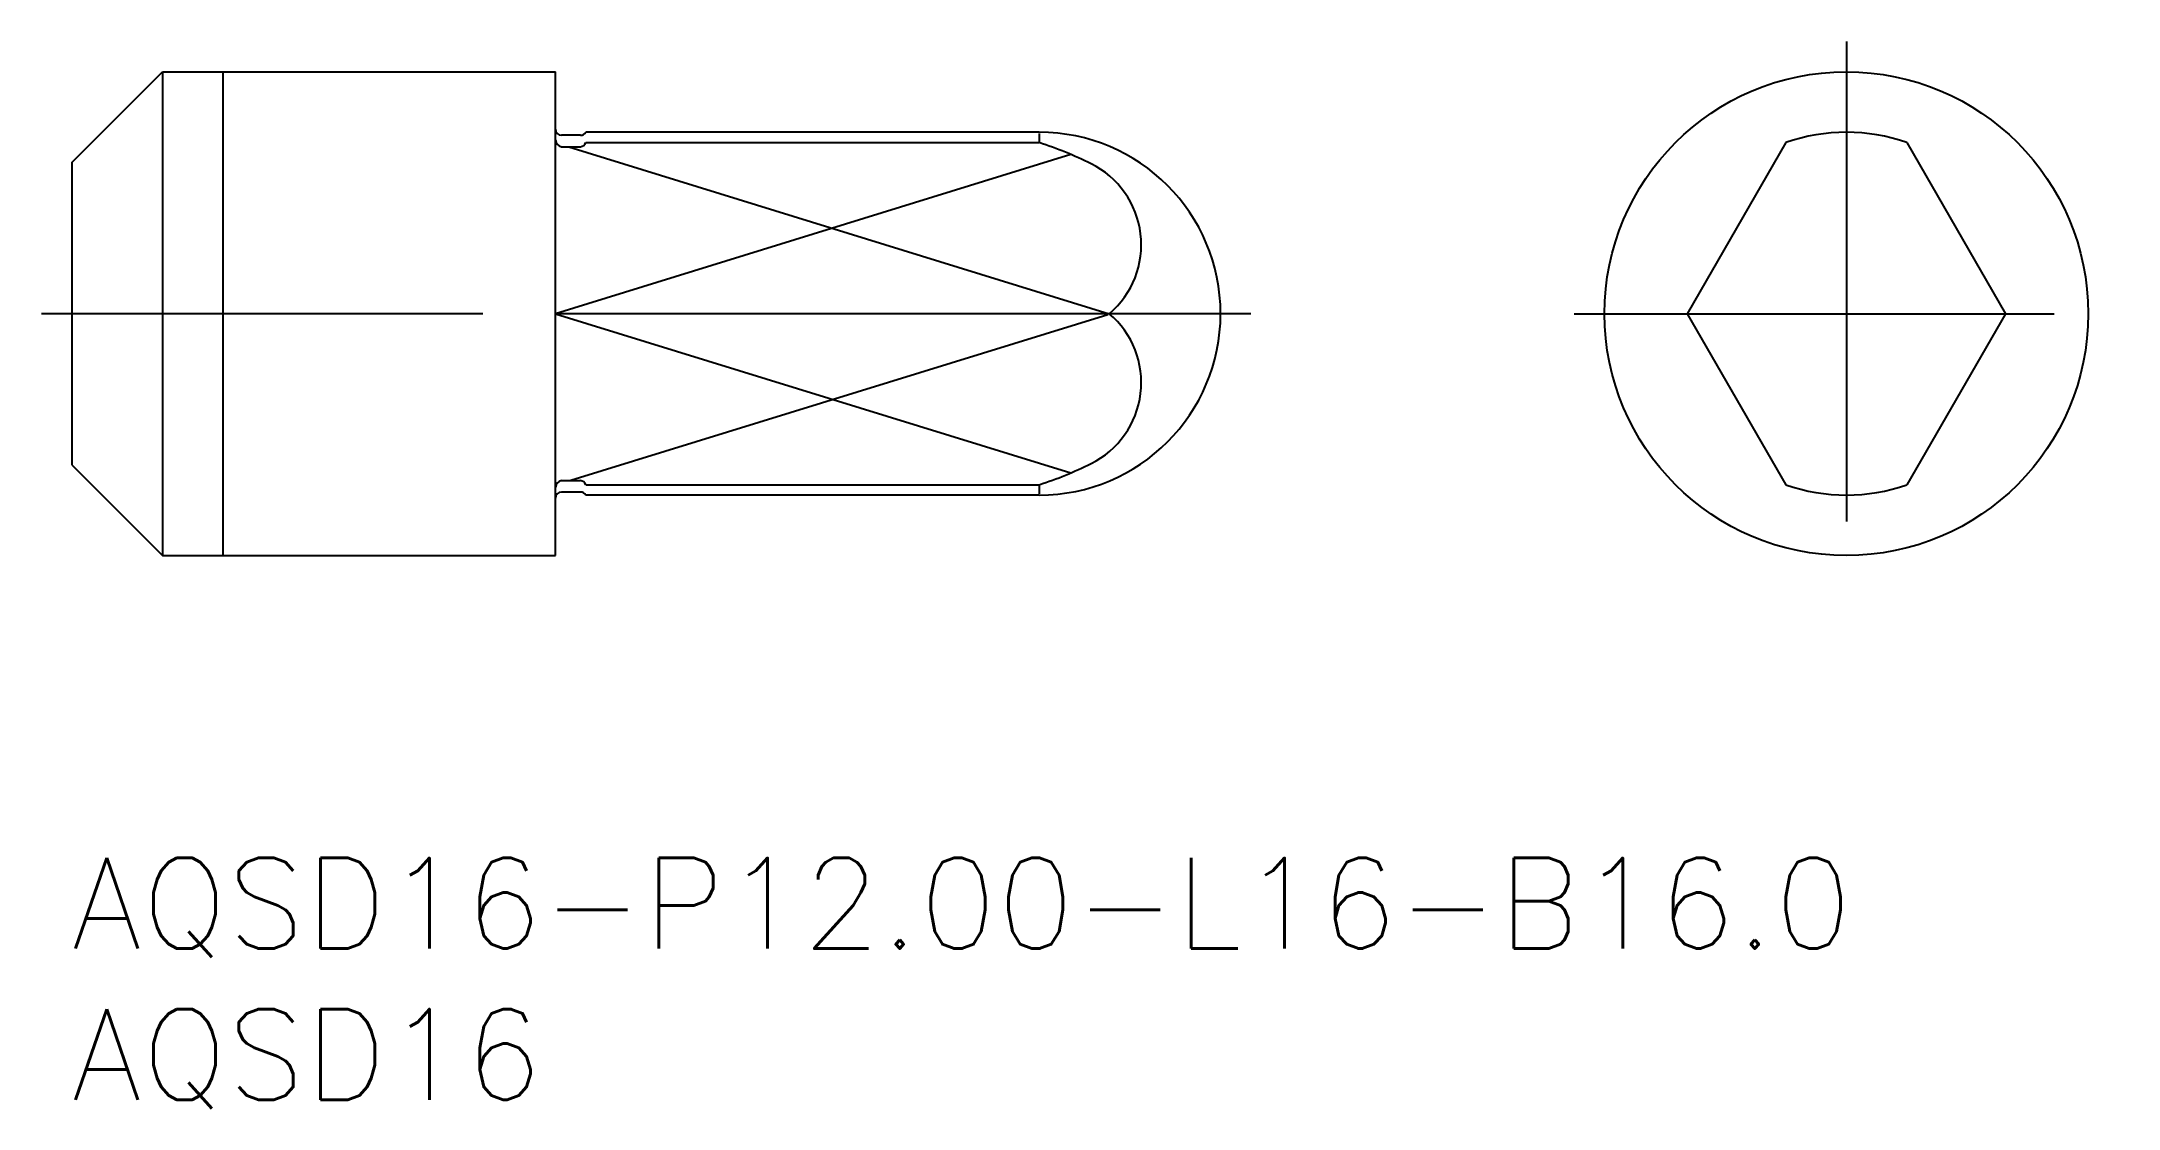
# Model space of a CAD drawing. Extents: x -1 to 67.7, y -8.3 to 27.
import ezdxf

# ---------------------------------------------------------------- set-up
doc = ezdxf.new("R2010")
doc.units = 0
doc.header["$LTSCALE"] = 0.5
doc.linetypes.add('CENTER', pattern=[50.8, 31.75, -6.35, 6.35, -6.35])
for name, color, linetype in [('MSM_CENTER', 1, 'CENTER'), ('MSM_CONTINUOUS', 7, 'CONTINUOUS'), ('MSM_NARROW', 5, 'CONTINUOUS'), ('MSM_PART_NUMBER', 7, 'CONTINUOUS')]:
    doc.layers.add(name, color=color, linetype=linetype)
doc.styles.get("Standard").update_dxf_attribs({"font": 'txt.shx', "height": 1.5, "bigfont": 'bigfont.shx'})

# ---------------------------------------------------------------- blocks, each defined once
blk = doc.blocks.new('*U18')
at = {"layer": 'MSM_PART_NUMBER'}
blk.add_text('AQSD16-P12.00-L16-B16.0', height=3, dxfattribs=at).set_placement((0, -3))
blk = doc.blocks.new('*U19')
at = {"layer": 'MSM_PART_NUMBER'}
blk.add_text('AQSD16', height=3, dxfattribs=at).set_placement((0, -8))

msp = doc.modelspace()

# ---------------------------------------------------------------- linework, layer by layer
at = {"layer": 'MSM_CENTER'}
for p, q in [((58.7, 27), (58.7, 9)), ((39, 18), (-1, 18)), ((49.7, 18), (67.7, 18))]:
    msp.add_line(p, q, dxfattribs=at)
at = {"layer": 'MSM_CONTINUOUS'}
for p, q in [((0, 23), (3, 26)), ((3, 26), (16, 26)), ((3, 26), (3, 10)), ((16, 10), (16, 26)), ((16.827, 23.9), (16.2, 23.9)), ((16.2, 23.522), (16.827, 23.522)), ((32, 24), (17, 24)), ((17, 23.657), (32, 23.657)), ((56.7, 23.657), (53.434, 18)), ((60.7, 23.657), (63.966, 18)), ((0, 23), (0, 13)), ((34.32, 18), (16, 18)), ((53.434, 18), (56.7, 12.343)), ((63.966, 18), (60.7, 12.343)), ((0, 13), (3, 10)), ((16.2, 12.478), (16.827, 12.478)), ((16.827, 12.1), (16.2, 12.1)), ((17, 12.343), (32, 12.343)), ((32, 12), (17, 12)), ((3, 10), (16, 10))]:
    msp.add_line(p, q, dxfattribs=at)
msp.add_circle((58.7, 18), 8, dxfattribs=at)
for centre, radius, start, end in [((16.2, 24.1), 0.2, 180, 270), ((16.241, 23.761), 0.243, 186.4529, 260.19422), ((16.827, 24.1), 0.2, 270, 330), ((16.811, 23.721), 0.2, 274.57944, 341.22685), ((32, 18), 6, 270, 90), ((28.129, 11.693), 12.574, 63.62136, 72.06849), ((58.7, 18), 6, 70.52878, 109.47122), ((32.387, 20.28), 2.989, 310.29064, 63.62136), ((32.387, 15.72), 2.989, 296.37864, 49.70936), ((16.241, 12.239), 0.243, 99.80578, 173.5471), ((16.811, 12.279), 0.2, 18.77315, 85.42056), ((28.129, 24.307), 12.574, 287.93151, 296.37864), ((16.2, 11.9), 0.2, 90, 180), ((16.827, 11.9), 0.2, 30, 90), ((58.7, 18), 6, 250.52878, 289.47122)]:
    msp.add_arc(centre, radius, start, end, dxfattribs=at)
at = {"layer": 'MSM_NARROW'}
for p, q in [((5, 26), (5, 10)), ((16.437, 23.522), (34.32, 18)), ((32, 23.96), (32, 23.697)), ((33.05, 23.265), (16, 18)), ((16, 18), (33.05, 12.735)), ((34.275, 17.962), (16.513, 12.478)), ((32, 12.303), (32, 12.04))]:
    msp.add_line(p, q, dxfattribs=at)

# ---------------------------------------------------------------- block references
at = {"layer": 'MSM_CONTINUOUS'}
for name in ['*U18', '*U19']:
    msp.add_blockref(name, (0, 0), dxfattribs=at)

doc.saveas('drawing.dxf')
